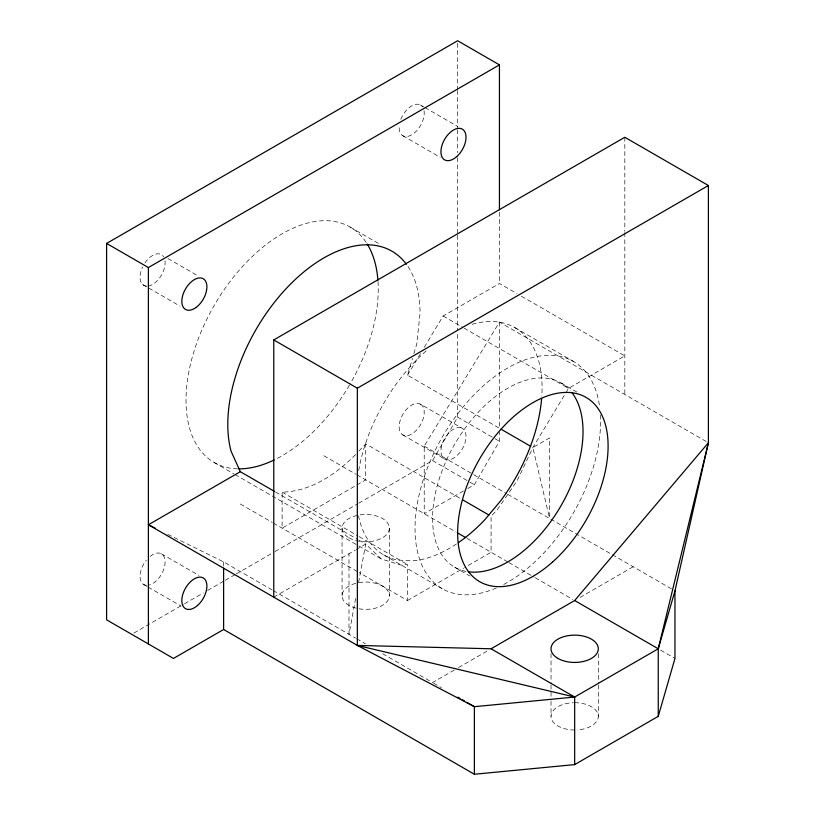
<?xml version="1.0" encoding="UTF-8"?>
<svg xmlns="http://www.w3.org/2000/svg" width="815" height="815" viewBox="0 0 815 815"><rect width="100%" height="100%" fill="white"/><g stroke="black" fill="none" stroke-linecap="round" stroke-linejoin="round"><path stroke-width="0.61" stroke-dasharray="4.08 3.06" d="M355.635 598.465L348.993 634.304L348.993 553.731M358.61 582.399L365.711 544.084L359.109 540.274M498.78 427.885L407.5 375.185L412.492 358.406M413.908 353.608L416.76 344.022L420.041 313.398A135.932 78.485 -60 0 0 407.164 265.344M358.732 503.222L432.571 460.587L457.653 417.158L457.653 331.95M467.82 488.491L474.371 484.711L499.442 441.282L499.442 432.408M407.5 375.185L420.448 353.669M424.34 347.221L443.115 316.016L499.442 283.498L517.036 293.655M521.437 296.202L624.82 355.88L568.483 388.398L532.878 447.567L517.26 480.524L497.354 509.65L491.078 516.272L491.078 552.275L464.693 567.505M463.46 491.007L424.218 513.664L424.218 446.111L499.442 322.108L707.298 442.107M355.564 454.597C336.116 474.248 310.637 491.537 282.122 492.138L282.122 528.14L355.809 485.597M358.946 451.031L365.711 443.89L461.392 499.126M356.909 484.966L365.711 479.882L365.711 443.89M133.884 633.031L183.477 604.394M184.577 603.762L203.322 592.943M207.723 590.396L224.257 580.851M225.358 580.219L235.28 574.494M236.381 573.852L273.86 552.213M274.961 551.582L357.622 503.853M273.769 597.161L355.259 550.115M356.308 549.514L365.711 544.084L381.328 558.998L401.235 565.152L407.5 564.53L407.5 600.523L359.109 572.588M407.5 600.523L463.592 568.147M454.24 670.052L432.571 682.562L380.89 652.723M458.58 667.546L488.919 650.034M580.086 597.395L633.173 566.751M167.768 534.345L223.616 561.922L272.006 589.856M420.54 105.023L423.841 106.928M424.941 107.56L457.938 126.61M402.814 135.728L440.202 157.315M350.093 227.049L379.79 244.184M514.897 327.65L573.403 361.432M560.995 382.928L577.346 392.372M443.115 316.016L462.91 327.447M464.01 328.078L568.483 388.398M457.653 417.158L493.941 438.103M495.041 438.745L499.442 441.282M420.54 404.209A17.726 10.238 -60 0 1 414.927 431.675A17.726 10.238 -60 0 1 399.564 422.812A17.726 10.238 -60 0 1 420.54 404.209L462.339 428.344A17.726 10.238 -60 0 1 456.716 455.809A17.726 10.238 -60 0 1 441.363 446.936A17.726 10.238 -60 0 1 462.339 428.344M167.992 258.559L198.779 276.336M424.218 446.111L472.608 474.045M473.709 474.676L506.696 493.727M507.796 494.359L549.595 518.493L549.595 437.92L532.878 447.567L549.595 518.493M550.695 519.124L611.179 554.047M612.279 554.679L671.662 588.97M142.656 284.547L180.044 306.134M402.814 434.925L444.603 459.049M432.571 460.587L468.87 481.543M469.97 482.174L474.371 484.711M323.922 455.758L355.809 474.167M356.909 474.809L456.115 532.083M467.107 538.43L507.796 561.922M508.896 562.554L534.192 577.163M535.292 577.794L572.69 599.382M660.67 650.176L674.963 658.439M454.607 567.189L469.868 576.001M282.122 492.138L358.009 535.954M359.109 536.586L407.5 564.53M275.531 492.015L358.009 539.642M383.692 554.903L442.199 588.685M214.162 462.492L233.956 473.923M235.056 474.554L381.328 558.998M240.333 504.016L272.23 522.425M273.331 523.067L358.009 571.957M273.106 590.498L355.595 638.114M356.695 638.746L365.487 643.83M433.672 683.194L441.373 687.646M161.441 553.803L198.829 575.39M143.705 584.518L147.006 586.423M148.106 587.055L181.103 606.105M624.82 137.266L624.82 231.317M624.82 232.591L624.82 394.491M598.312 653.783L598.312 683.816M598.312 685.069L598.312 716.344M551.022 653.783L551.022 683.816M551.022 685.069L551.022 700.075M551.022 701.328L551.022 716.344M499.442 212.318L499.442 283.498M499.442 322.108L499.442 427.335M457.653 43.297L457.653 89.069M457.653 90.343L457.653 128.495M457.653 129.768L457.653 152.65M457.653 157.743L457.653 234.037M457.653 235.311L457.653 330.686M389.346 528.14L389.346 595.704A23.645 13.651 0 0 1 353.883 607.521A23.645 13.651 0 0 1 353.883 583.886A23.645 13.651 0 0 1 389.346 595.704M342.066 528.14L342.066 595.704M223.616 561.922L223.616 566.924M574.667 702.693A23.645 13.651 0 0 1 598.271 715.631A23.645 13.651 0 0 1 577.132 729.914M574.667 729.995A23.645 13.651 0 0 1 551.032 716.701A23.645 13.651 0 0 1 573.434 702.713M237.522 468.839A135.932 78.485 -60 0 1 213.693 306.338A135.932 78.485 -60 0 1 366.648 243.114M378.007 281.521A135.932 78.485 -60 0 1 350.093 384.008M349.462 385.098A135.932 78.485 -60 0 1 275.297 459.426M144.907 262.939A17.726 10.238 -60 0 1 163.672 256.827M164.997 260.851A17.726 10.238 -60 0 1 147.821 286.106M146.822 286.157A17.726 10.238 -60 0 1 142.594 266.953M150.123 556.38A17.726 10.238 -60 0 1 165.099 562.401A17.726 10.238 -60 0 1 149.328 585.017M146.303 585.313A17.726 10.238 -60 0 1 146.303 560.241M400.817 119.408A17.726 10.238 -60 0 1 422.537 106.867M424.024 110.728A17.726 10.238 -60 0 1 411.952 134.689A17.726 10.238 -60 0 1 399.248 125.663M472.119 324.268A131.205 75.754 -60 0 1 541.802 396.039M456.359 544.013A131.205 75.754 -60 0 1 413.786 560.751L397.751 560.109A131.205 75.754 -60 0 1 358.539 515.936M358.692 470.53A131.205 75.754 -60 0 1 426.53 350.572M496.437 587.941A131.205 75.754 -60 0 1 415.09 524.646A131.205 75.754 -60 0 1 503.242 370.693A131.205 75.754 -60 0 1 599.728 407.551M600.4 415.039A131.205 75.754 -60 0 1 503.263 584.681M466.007 571.407A106.388 61.42 -60 0 1 454.607 444.348A106.388 61.42 -60 0 1 570.347 390.691M348.993 537.798A23.645 13.651 0 0 0 388.541 531.675A23.645 13.651 0 0 0 359.588 514.958A23.645 13.651 0 0 0 348.993 537.798"/><path stroke-width="1.22" d="M499.442 209.781L499.442 64.874L457.653 40.75L106.602 243.43L106.602 619.828L173.463 658.439L223.616 629.486L474.371 774.25L574.667 764.602L658.245 716.344L658.245 648.781L674.963 590.875L708.398 442.749L708.398 185.514L624.82 137.266L273.769 339.937L273.769 597.161M708.398 185.514L357.347 388.195L357.347 645.419L474.371 706.687L574.667 697.039L658.245 648.781L708.398 442.749L574.667 600.523L491.078 648.781L357.347 645.419L148.391 524.779L240.333 471.702L274.431 491.384M658.245 716.344L674.963 658.439L674.963 590.875M106.602 243.43L148.391 267.554L499.442 64.874M357.347 645.419L574.667 697.039L574.667 764.602M148.391 524.779L155.227 528.161M500.981 429.159L530.677 446.304M273.769 339.937L357.347 388.195M462.492 499.758L488.888 514.999M458.091 533.224L465.793 537.666M574.667 600.523L658.245 648.781M491.078 648.781L574.667 697.039M457.867 697.161L460.068 698.435M462.268 699.708L464.469 700.971M466.669 702.245L474.371 706.687L474.371 774.25M240.333 471.702L231.073 451.225A135.932 78.485 -60 0 1 286.452 288.306A135.932 78.485 -60 0 1 406.42 264.305M223.616 568.177L223.616 629.486M148.391 267.554L148.391 643.962M367.27 244.103A135.932 78.485 -60 0 1 377.916 280.258M274.146 459.976A135.932 78.485 -60 0 1 238.703 468.859M541.618 398.474A131.205 75.754 -60 0 1 500.838 500.593L484.793 519.756A131.205 75.754 -60 0 1 458.387 542.647M571.794 392.453A106.388 61.42 -60 0 1 560.995 505.769A106.388 61.42 -60 0 1 468.258 571.784M557.949 658.439A23.645 13.651 0 0 0 597.497 652.316A23.645 13.651 0 0 0 568.544 635.598A23.645 13.651 0 0 0 557.949 658.439M196.048 307.469A17.726 10.238 -60 0 0 204.28 279.514A17.726 10.238 -60 0 0 182.764 295.305A17.726 10.238 -60 0 0 196.048 307.469M456.716 156.612A17.726 10.238 -60 0 0 462.339 129.147A17.726 10.238 -60 0 0 441.363 147.749A17.726 10.238 -60 0 0 456.716 156.612M197.607 605.402A17.726 10.238 -60 0 0 203.23 577.937A17.726 10.238 -60 0 0 182.254 596.529A17.726 10.238 -60 0 0 197.607 605.402M552.346 562.197A106.388 61.42 -60 0 0 586.067 397.404A106.388 61.42 -60 0 0 460.21 509.008A106.388 61.42 -60 0 0 552.346 562.197"/></g></svg>
